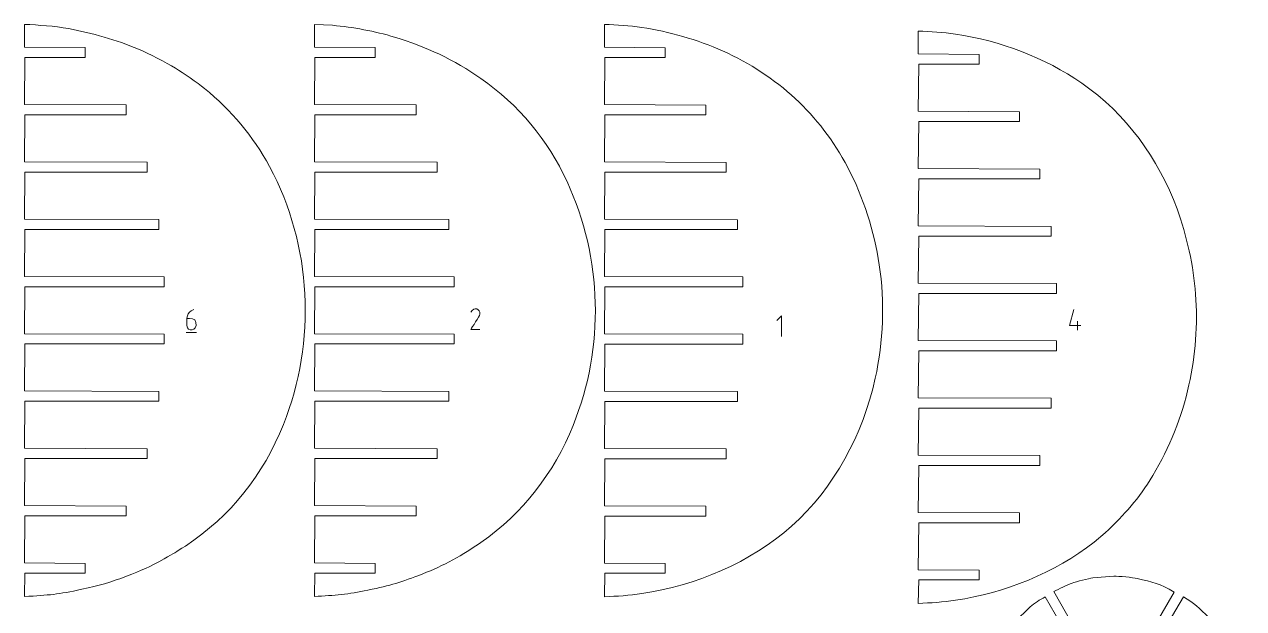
# Model space of a CAD drawing. Header units: centimetres. Extents: x -1026 to -862, y -519 to -458.
# Drawn here: x -905.13 to -861.94, y -478.75 to -458.03 of the extents above; entities that cross this region are included whole.
import ezdxf

# ---------------------------------------------------------------- set-up
doc = ezdxf.new("R2010")
doc.units = ezdxf.units.CM
doc.header["$MEASUREMENT"] = 0
doc.layers.add('Katman 1', color=7, linetype='Continuous')

msp = doc.modelspace()

# ---------------------------------------------------------------- linework, layer by layer
at = {"layer": 'Katman 1', "color": 5, "lineweight": 0}
for points, knots in [([(-905.13457, -458.02873), (-905.13457, -458.02873), (-905.13457, -458.83716), (-905.13457, -458.83716), (-905.13457, -458.83716), (-905.13457, -458.83716), (-902.98664, -458.85455), (-902.98664, -458.85455), (-902.98664, -458.85455), (-902.98664, -458.85455), (-902.98664, -459.20255), (-902.98664, -459.20255), (-902.98664, -459.20255), (-902.98664, -459.20255), (-905.11718, -459.20255), (-905.11718, -459.20255), (-905.11718, -459.20255), (-905.11718, -459.20255), (-905.13457, -460.86916), (-905.13457, -460.86916), (-905.13457, -460.86916), (-905.13457, -460.86916), (-901.52591, -460.88655), (-901.52591, -460.88655), (-901.52591, -460.88655), (-901.52591, -460.88655), (-901.52591, -461.23455), (-901.52591, -461.23455), (-901.52591, -461.23455), (-901.52591, -461.23455), (-905.11718, -461.23455), (-905.11718, -461.23455), (-905.11718, -461.23455), (-905.11718, -461.23455), (-905.13457, -462.90116), (-905.13457, -462.90116), (-905.13457, -462.90116), (-905.13457, -462.90116), (-900.78535, -462.91855), (-900.78535, -462.91855), (-900.78535, -462.91855), (-900.78535, -462.91855), (-900.78535, -463.26655), (-900.78535, -463.26655), (-900.78535, -463.26655), (-900.78535, -463.26655), (-905.11718, -463.26655), (-905.11718, -463.26655), (-905.11718, -463.26655), (-905.11718, -463.26655), (-905.13457, -464.93316), (-905.13457, -464.93316), (-905.13457, -464.93316), (-905.13457, -464.93316), (-900.3744, -464.95055), (-900.3744, -464.95055), (-900.3744, -464.95055), (-900.3744, -464.95055), (-900.3744, -465.29854), (-900.3744, -465.29854), (-900.3744, -465.29854), (-900.3744, -465.29854), (-905.11718, -465.29854), (-905.11718, -465.29854), (-905.11718, -465.29854), (-905.11718, -465.29854), (-905.13457, -466.96516), (-905.13457, -466.96516), (-905.13457, -466.96516), (-905.13457, -466.96516), (-900.1818, -466.98255), (-900.1818, -466.98255), (-900.1818, -466.98255), (-900.1818, -466.98255), (-900.1818, -467.33054), (-900.1818, -467.33054), (-900.1818, -467.33054), (-900.1818, -467.33054), (-905.11718, -467.33054), (-905.11718, -467.33054), (-905.11718, -467.33054), (-905.11718, -467.33054), (-905.13457, -468.99716), (-905.13457, -468.99716), (-905.13457, -468.99716), (-905.13457, -468.99716), (-900.18211, -469.01455), (-900.18211, -469.01455), (-900.18211, -469.01455), (-900.18211, -469.01455), (-900.18211, -469.36254), (-900.18211, -469.36254), (-900.18211, -469.36254), (-900.18211, -469.36254), (-905.11718, -469.36254), (-905.11718, -469.36254), (-905.11718, -469.36254), (-905.11718, -469.36254), (-905.13457, -471.02916), (-905.13457, -471.02916), (-905.13457, -471.02916), (-905.13457, -471.02916), (-900.37528, -471.04655), (-900.37528, -471.04655), (-900.37528, -471.04655), (-900.37528, -471.04655), (-900.37528, -471.39454), (-900.37528, -471.39454), (-900.37528, -471.39454), (-900.37528, -471.39454), (-905.11718, -471.39454), (-905.11718, -471.39454), (-905.11718, -471.39454), (-905.11718, -471.39454), (-905.13457, -473.06114), (-905.13457, -473.06114), (-905.13457, -473.06114), (-905.13457, -473.06114), (-900.78542, -473.07853), (-900.78542, -473.07853), (-900.78542, -473.07853), (-900.78542, -473.07853), (-900.78542, -473.42653), (-900.78542, -473.42653), (-900.78542, -473.42653), (-900.78542, -473.42653), (-905.11718, -473.42653), (-905.11718, -473.42653), (-905.11718, -473.42653), (-905.11718, -473.42653), (-905.13457, -475.09314), (-905.13457, -475.09314), (-905.13457, -475.09314), (-905.13457, -475.09314), (-901.52591, -475.11053), (-901.52591, -475.11053), (-901.52591, -475.11053), (-901.52591, -475.11053), (-901.52591, -475.45853), (-901.52591, -475.45853), (-901.52591, -475.45853), (-901.52591, -475.45853), (-905.11718, -475.45853), (-905.11718, -475.45853), (-905.11718, -475.45853), (-905.11718, -475.45853), (-905.13457, -477.12514), (-905.13457, -477.12514), (-905.13457, -477.12514), (-905.13457, -477.12514), (-902.98664, -477.14253), (-902.98664, -477.14253), (-902.98664, -477.14253), (-902.98664, -477.14253), (-902.98664, -477.49053), (-902.98664, -477.49053), (-902.98664, -477.49053), (-902.98664, -477.49053), (-905.11718, -477.49053), (-905.11718, -477.49053), (-905.11718, -477.49053), (-905.11718, -477.49053), (-905.13457, -478.31629), (-905.13457, -478.31629), (-905.13457, -478.31629), (-904.24634, -478.26837), (-903.94902, -478.24582), (-903.09348, -478.06136), (-903.09348, -478.06136), (-902.50852, -477.93524), (-902.07718, -477.81035), (-901.51743, -477.59643), (-901.51743, -477.59643), (-900.97964, -477.3909), (-900.70145, -477.26825), (-900.18404, -476.9819), (-900.18404, -476.9819), (-899.81142, -476.77568), (-899.78797, -476.76105), (-899.43202, -476.52614), (-899.43202, -476.52614), (-897.81893, -475.46158), (-896.67349, -474.00814), (-895.95449, -472.21194), (-895.95449, -472.21194), (-894.7782, -469.27333), (-894.94772, -465.8654), (-896.4481, -463.07263), (-896.4481, -463.07263), (-897.02976, -461.98994), (-897.80549, -461.07789), (-898.75435, -460.30182), (-898.75435, -460.30182), (-898.99817, -460.1024), (-899.51732, -459.74566), (-899.78238, -459.58433), (-899.78238, -459.58433), (-900.10898, -459.38555), (-900.73737, -459.05761), (-901.09358, -458.90941), (-901.09358, -458.90941), (-901.8923, -458.57711), (-902.72023, -458.33739), (-903.57074, -458.18032), (-903.57074, -458.18032), (-904.08623, -458.08512), (-904.61233, -458.0569), (-905.13457, -458.02873)], [0, 0, 0, 0, 0.01886792, 0.01886792, 0.01886792, 0.01886792, 0.03773585, 0.03773585, 0.03773585, 0.03773585, 0.05660377, 0.05660377, 0.05660377, 0.05660377, 0.0754717, 0.0754717, 0.0754717, 0.0754717, 0.09433962, 0.09433962, 0.09433962, 0.09433962, 0.11320755, 0.11320755, 0.11320755, 0.11320755, 0.13207547, 0.13207547, 0.13207547, 0.13207547, 0.1509434, 0.1509434, 0.1509434, 0.1509434, 0.16981132, 0.16981132, 0.16981132, 0.16981132, 0.18867925, 0.18867925, 0.18867925, 0.18867925, 0.20754717, 0.20754717, 0.20754717, 0.20754717, 0.22641509, 0.22641509, 0.22641509, 0.22641509, 0.24528302, 0.24528302, 0.24528302, 0.24528302, 0.26415094, 0.26415094, 0.26415094, 0.26415094, 0.28301887, 0.28301887, 0.28301887, 0.28301887, 0.30188679, 0.30188679, 0.30188679, 0.30188679, 0.32075472, 0.32075472, 0.32075472, 0.32075472, 0.33962264, 0.33962264, 0.33962264, 0.33962264, 0.35849057, 0.35849057, 0.35849057, 0.35849057, 0.37735849, 0.37735849, 0.37735849, 0.37735849, 0.39622642, 0.39622642, 0.39622642, 0.39622642, 0.41509434, 0.41509434, 0.41509434, 0.41509434, 0.43396226, 0.43396226, 0.43396226, 0.43396226, 0.45283019, 0.45283019, 0.45283019, 0.45283019, 0.47169811, 0.47169811, 0.47169811, 0.47169811, 0.49056604, 0.49056604, 0.49056604, 0.49056604, 0.50943396, 0.50943396, 0.50943396, 0.50943396, 0.52830189, 0.52830189, 0.52830189, 0.52830189, 0.54716981, 0.54716981, 0.54716981, 0.54716981, 0.56603774, 0.56603774, 0.56603774, 0.56603774, 0.58490566, 0.58490566, 0.58490566, 0.58490566, 0.60377358, 0.60377358, 0.60377358, 0.60377358, 0.62264151, 0.62264151, 0.62264151, 0.62264151, 0.64150943, 0.64150943, 0.64150943, 0.64150943, 0.66037736, 0.66037736, 0.66037736, 0.66037736, 0.67924528, 0.67924528, 0.67924528, 0.67924528, 0.69811321, 0.69811321, 0.69811321, 0.69811321, 0.71698113, 0.71698113, 0.71698113, 0.71698113, 0.73584906, 0.73584906, 0.73584906, 0.73584906, 0.75471698, 0.75471698, 0.75471698, 0.75471698, 0.77358491, 0.77358491, 0.77358491, 0.77358491, 0.79245283, 0.79245283, 0.79245283, 0.79245283, 0.81132075, 0.81132075, 0.81132075, 0.81132075, 0.83018868, 0.83018868, 0.83018868, 0.83018868, 0.8490566, 0.8490566, 0.8490566, 0.8490566, 0.86792453, 0.86792453, 0.86792453, 0.86792453, 0.88679245, 0.88679245, 0.88679245, 0.88679245, 0.90566038, 0.90566038, 0.90566038, 0.90566038, 0.9245283, 0.9245283, 0.9245283, 0.9245283, 0.94339623, 0.94339623, 0.94339623, 0.94339623, 0.96226415, 0.96226415, 0.96226415, 0.96226415, 1, 1, 1, 1]), ([(-894.85852, -458.02873), (-894.85852, -458.02873), (-894.85852, -458.83716), (-894.85852, -458.83716), (-894.85852, -458.83716), (-894.85852, -458.83716), (-892.71022, -458.85462), (-892.71022, -458.85462), (-892.71022, -458.85462), (-892.71022, -458.85462), (-892.71022, -459.20255), (-892.71022, -459.20255), (-892.71022, -459.20255), (-892.71022, -459.20255), (-894.84113, -459.20255), (-894.84113, -459.20255), (-894.84113, -459.20255), (-894.84113, -459.20255), (-894.85852, -460.86916), (-894.85852, -460.86916), (-894.85852, -460.86916), (-894.85852, -460.86916), (-891.24992, -460.88661), (-891.24992, -460.88661), (-891.24992, -460.88661), (-891.24992, -460.88661), (-891.24992, -461.23455), (-891.24992, -461.23455), (-891.24992, -461.23455), (-891.24992, -461.23455), (-894.84113, -461.23455), (-894.84113, -461.23455), (-894.84113, -461.23455), (-894.84113, -461.23455), (-894.85852, -462.90116), (-894.85852, -462.90116), (-894.85852, -462.90116), (-894.85852, -462.90116), (-890.50942, -462.91861), (-890.50942, -462.91861), (-890.50942, -462.91861), (-890.50942, -462.91861), (-890.50942, -463.26655), (-890.50942, -463.26655), (-890.50942, -463.26655), (-890.50942, -463.26655), (-894.84113, -463.26655), (-894.84113, -463.26655), (-894.84113, -463.26655), (-894.84113, -463.26655), (-894.85852, -464.93316), (-894.85852, -464.93316), (-894.85852, -464.93316), (-894.85852, -464.93316), (-890.09928, -464.95061), (-890.09928, -464.95061), (-890.09928, -464.95061), (-890.09928, -464.95061), (-890.09928, -465.29854), (-890.09928, -465.29854), (-890.09928, -465.29854), (-890.09928, -465.29854), (-894.84113, -465.29854), (-894.84113, -465.29854), (-894.84113, -465.29854), (-894.84113, -465.29854), (-894.85852, -466.96516), (-894.85852, -466.96516), (-894.85852, -466.96516), (-894.85852, -466.96516), (-889.90618, -466.98261), (-889.90618, -466.98261), (-889.90618, -466.98261), (-889.90618, -466.98261), (-889.90618, -467.33054), (-889.90618, -467.33054), (-889.90618, -467.33054), (-889.90618, -467.33054), (-894.84113, -467.33054), (-894.84113, -467.33054), (-894.84113, -467.33054), (-894.84113, -467.33054), (-894.85852, -468.99716), (-894.85852, -468.99716), (-894.85852, -468.99716), (-894.85852, -468.99716), (-889.90581, -469.01461), (-889.90581, -469.01461), (-889.90581, -469.01461), (-889.90581, -469.01461), (-889.90581, -469.36254), (-889.90581, -469.36254), (-889.90581, -469.36254), (-889.90581, -469.36254), (-894.84113, -469.36254), (-894.84113, -469.36254), (-894.84113, -469.36254), (-894.84113, -469.36254), (-894.85852, -471.02916), (-894.85852, -471.02916), (-894.85852, -471.02916), (-894.85852, -471.02916), (-890.09841, -471.04661), (-890.09841, -471.04661), (-890.09841, -471.04661), (-890.09841, -471.04661), (-890.09841, -471.39454), (-890.09841, -471.39454), (-890.09841, -471.39454), (-890.09841, -471.39454), (-894.84113, -471.39454), (-894.84113, -471.39454), (-894.84113, -471.39454), (-894.84113, -471.39454), (-894.85852, -473.06114), (-894.85852, -473.06114), (-894.85852, -473.06114), (-894.85852, -473.06114), (-890.50936, -473.0786), (-890.50936, -473.0786), (-890.50936, -473.0786), (-890.50936, -473.0786), (-890.50936, -473.42653), (-890.50936, -473.42653), (-890.50936, -473.42653), (-890.50936, -473.42653), (-894.84113, -473.42653), (-894.84113, -473.42653), (-894.84113, -473.42653), (-894.84113, -473.42653), (-894.85852, -475.09314), (-894.85852, -475.09314), (-894.85852, -475.09314), (-894.85852, -475.09314), (-891.24992, -475.1106), (-891.24992, -475.1106), (-891.24992, -475.1106), (-891.24992, -475.1106), (-891.24992, -475.45853), (-891.24992, -475.45853), (-891.24992, -475.45853), (-891.24992, -475.45853), (-894.84113, -475.45853), (-894.84113, -475.45853), (-894.84113, -475.45853), (-894.84113, -475.45853), (-894.85852, -477.12514), (-894.85852, -477.12514), (-894.85852, -477.12514), (-894.85852, -477.12514), (-892.71022, -477.14259), (-892.71022, -477.14259), (-892.71022, -477.14259), (-892.71022, -477.14259), (-892.71022, -477.49053), (-892.71022, -477.49053), (-892.71022, -477.49053), (-892.71022, -477.49053), (-894.84113, -477.49053), (-894.84113, -477.49053), (-894.84113, -477.49053), (-894.84113, -477.49053), (-894.85852, -478.31635), (-894.85852, -478.31635), (-894.85852, -478.31635), (-894.15417, -478.27853), (-893.64801, -478.24102), (-892.96509, -478.09377), (-892.96509, -478.09377), (-892.13036, -477.91379), (-891.81927, -477.81881), (-891.01692, -477.51203), (-891.01692, -477.51203), (-890.3089, -477.24132), (-889.58389, -476.83267), (-888.96055, -476.39823), (-888.96055, -476.39823), (-887.46258, -475.35422), (-886.37757, -473.94085), (-885.69508, -472.25102), (-885.69508, -472.25102), (-884.57124, -469.46842), (-884.65249, -466.32466), (-885.90956, -463.60089), (-885.90956, -463.60089), (-886.58903, -462.12863), (-887.62948, -460.87469), (-888.96055, -459.94691), (-888.96055, -459.94691), (-889.89437, -459.29601), (-890.9297, -458.80299), (-892.02077, -458.47944), (-892.02077, -458.47944), (-892.71151, -458.27461), (-893.49876, -458.12451), (-894.21795, -458.06313), (-894.21795, -458.06313), (-894.21795, -458.06313), (-894.85852, -458.02873), (-894.85852, -458.02873)], [0, 0, 0, 0, 0.01960784, 0.01960784, 0.01960784, 0.01960784, 0.03921569, 0.03921569, 0.03921569, 0.03921569, 0.05882353, 0.05882353, 0.05882353, 0.05882353, 0.07843137, 0.07843137, 0.07843137, 0.07843137, 0.09803922, 0.09803922, 0.09803922, 0.09803922, 0.11764706, 0.11764706, 0.11764706, 0.11764706, 0.1372549, 0.1372549, 0.1372549, 0.1372549, 0.15686275, 0.15686275, 0.15686275, 0.15686275, 0.17647059, 0.17647059, 0.17647059, 0.17647059, 0.19607843, 0.19607843, 0.19607843, 0.19607843, 0.21568627, 0.21568627, 0.21568627, 0.21568627, 0.23529412, 0.23529412, 0.23529412, 0.23529412, 0.25490196, 0.25490196, 0.25490196, 0.25490196, 0.2745098, 0.2745098, 0.2745098, 0.2745098, 0.29411765, 0.29411765, 0.29411765, 0.29411765, 0.31372549, 0.31372549, 0.31372549, 0.31372549, 0.33333333, 0.33333333, 0.33333333, 0.33333333, 0.35294118, 0.35294118, 0.35294118, 0.35294118, 0.37254902, 0.37254902, 0.37254902, 0.37254902, 0.39215686, 0.39215686, 0.39215686, 0.39215686, 0.41176471, 0.41176471, 0.41176471, 0.41176471, 0.43137255, 0.43137255, 0.43137255, 0.43137255, 0.45098039, 0.45098039, 0.45098039, 0.45098039, 0.47058824, 0.47058824, 0.47058824, 0.47058824, 0.49019608, 0.49019608, 0.49019608, 0.49019608, 0.50980392, 0.50980392, 0.50980392, 0.50980392, 0.52941176, 0.52941176, 0.52941176, 0.52941176, 0.54901961, 0.54901961, 0.54901961, 0.54901961, 0.56862745, 0.56862745, 0.56862745, 0.56862745, 0.58823529, 0.58823529, 0.58823529, 0.58823529, 0.60784314, 0.60784314, 0.60784314, 0.60784314, 0.62745098, 0.62745098, 0.62745098, 0.62745098, 0.64705882, 0.64705882, 0.64705882, 0.64705882, 0.66666667, 0.66666667, 0.66666667, 0.66666667, 0.68627451, 0.68627451, 0.68627451, 0.68627451, 0.70588235, 0.70588235, 0.70588235, 0.70588235, 0.7254902, 0.7254902, 0.7254902, 0.7254902, 0.74509804, 0.74509804, 0.74509804, 0.74509804, 0.76470588, 0.76470588, 0.76470588, 0.76470588, 0.78431373, 0.78431373, 0.78431373, 0.78431373, 0.80392157, 0.80392157, 0.80392157, 0.80392157, 0.82352941, 0.82352941, 0.82352941, 0.82352941, 0.84313725, 0.84313725, 0.84313725, 0.84313725, 0.8627451, 0.8627451, 0.8627451, 0.8627451, 0.88235294, 0.88235294, 0.88235294, 0.88235294, 0.90196078, 0.90196078, 0.90196078, 0.90196078, 0.92156863, 0.92156863, 0.92156863, 0.92156863, 0.94117647, 0.94117647, 0.94117647, 0.94117647, 0.96078431, 0.96078431, 0.96078431, 0.96078431, 1, 1, 1, 1]), ([(-884.58259, -458.02873), (-884.58259, -458.02873), (-884.58259, -458.84146), (-884.58259, -458.84146), (-884.58259, -458.84146), (-884.58259, -458.84146), (-882.4288, -458.85892), (-882.4288, -458.85892), (-882.4288, -458.85892), (-882.4288, -458.85892), (-882.4288, -459.20685), (-882.4288, -459.20685), (-882.4288, -459.20685), (-882.4288, -459.20685), (-884.5652, -459.20685), (-884.5652, -459.20685), (-884.5652, -459.20685), (-884.5652, -459.20685), (-884.58259, -460.87346), (-884.58259, -460.87346), (-884.58259, -460.87346), (-884.58259, -460.87346), (-880.9983, -460.89092), (-880.9983, -460.89092), (-880.9983, -460.89092), (-880.9983, -460.89092), (-880.9983, -461.23885), (-880.9983, -461.23885), (-880.9983, -461.23885), (-880.9983, -461.23885), (-884.5652, -461.23885), (-884.5652, -461.23885), (-884.5652, -461.23885), (-884.5652, -461.23885), (-884.58259, -462.90546), (-884.58259, -462.90546), (-884.58259, -462.90546), (-884.58259, -462.90546), (-880.2765, -462.92291), (-880.2765, -462.92291), (-880.2765, -462.92291), (-880.2765, -462.92291), (-880.2765, -463.27085), (-880.2765, -463.27085), (-880.2765, -463.27085), (-880.2765, -463.27085), (-884.5652, -463.27085), (-884.5652, -463.27085), (-884.5652, -463.27085), (-884.5652, -463.27085), (-884.58259, -464.93746), (-884.58259, -464.93746), (-884.58259, -464.93746), (-884.58259, -464.93746), (-879.86948, -464.95491), (-879.86948, -464.95491), (-879.86948, -464.95491), (-879.86948, -464.95491), (-879.86948, -465.30285), (-879.86948, -465.30285), (-879.86948, -465.30285), (-879.86948, -465.30285), (-884.5652, -465.30285), (-884.5652, -465.30285), (-884.5652, -465.30285), (-884.5652, -465.30285), (-884.58259, -466.96946), (-884.58259, -466.96946), (-884.58259, -466.96946), (-884.58259, -466.96946), (-879.68062, -466.98691), (-879.68062, -466.98691), (-879.68062, -466.98691), (-879.68062, -466.98691), (-879.68062, -467.33484), (-879.68062, -467.33484), (-879.68062, -467.33484), (-879.68062, -467.33484), (-884.5652, -467.33484), (-884.5652, -467.33484), (-884.5652, -467.33484), (-884.5652, -467.33484), (-884.58259, -469.00146), (-884.58259, -469.00146), (-884.58259, -469.00146), (-884.58259, -469.00146), (-879.68062, -469.01891), (-879.68062, -469.01891), (-879.68062, -469.01891), (-879.68062, -469.01891), (-879.68062, -469.36684), (-879.68062, -469.36684), (-879.68062, -469.36684), (-879.68062, -469.36684), (-884.5652, -469.36684), (-884.5652, -469.36684), (-884.5652, -469.36684), (-884.5652, -469.36684), (-884.58259, -471.03346), (-884.58259, -471.03346), (-884.58259, -471.03346), (-884.58259, -471.03346), (-879.86948, -471.05091), (-879.86948, -471.05091), (-879.86948, -471.05091), (-879.86948, -471.05091), (-879.86948, -471.39884), (-879.86948, -471.39884), (-879.86948, -471.39884), (-879.86948, -471.39884), (-884.5652, -471.39884), (-884.5652, -471.39884), (-884.5652, -471.39884), (-884.5652, -471.39884), (-884.58259, -473.06544), (-884.58259, -473.06544), (-884.58259, -473.06544), (-884.58259, -473.06544), (-880.2765, -473.0829), (-880.2765, -473.0829), (-880.2765, -473.0829), (-880.2765, -473.0829), (-880.2765, -473.43083), (-880.2765, -473.43083), (-880.2765, -473.43083), (-880.2765, -473.43083), (-884.5652, -473.43083), (-884.5652, -473.43083), (-884.5652, -473.43083), (-884.5652, -473.43083), (-884.58259, -475.09744), (-884.58259, -475.09744), (-884.58259, -475.09744), (-884.58259, -475.09744), (-880.9983, -475.1149), (-880.9983, -475.1149), (-880.9983, -475.1149), (-880.9983, -475.1149), (-880.9983, -475.46283), (-880.9983, -475.46283), (-880.9983, -475.46283), (-880.9983, -475.46283), (-884.5652, -475.46283), (-884.5652, -475.46283), (-884.5652, -475.46283), (-884.5652, -475.46283), (-884.58259, -477.12944), (-884.58259, -477.12944), (-884.58259, -477.12944), (-884.58259, -477.12944), (-882.4288, -477.14689), (-882.4288, -477.14689), (-882.4288, -477.14689), (-882.4288, -477.14689), (-882.4288, -477.49483), (-882.4288, -477.49483), (-882.4288, -477.49483), (-882.4288, -477.49483), (-884.5652, -477.49483), (-884.5652, -477.49483), (-884.5652, -477.49483), (-884.5652, -477.49483), (-884.58259, -478.32496), (-884.58259, -478.32496), (-884.58259, -478.32496), (-884.13578, -478.30736), (-883.70678, -478.2798), (-883.26217, -478.21388), (-883.26217, -478.21388), (-881.36196, -477.93213), (-879.39999, -477.11041), (-877.95716, -475.82267), (-877.95716, -475.82267), (-876.43327, -474.46258), (-875.42765, -472.56273), (-874.99082, -470.57931), (-874.99082, -470.57931), (-874.70247, -469.27003), (-874.64975, -467.88106), (-874.84684, -466.55477), (-874.84684, -466.55477), (-875.02254, -465.37241), (-875.40972, -464.15977), (-875.96754, -463.10131), (-875.96754, -463.10131), (-876.96315, -461.21216), (-878.45472, -459.84677), (-880.39992, -458.97167), (-880.39992, -458.97167), (-881.28913, -458.57163), (-882.29834, -458.28271), (-883.26217, -458.1398), (-883.26217, -458.1398), (-883.7054, -458.07408), (-884.13684, -458.04634), (-884.58259, -458.02873)], [0, 0, 0, 0, 0.02, 0.02, 0.02, 0.02, 0.04, 0.04, 0.04, 0.04, 0.06, 0.06, 0.06, 0.06, 0.08, 0.08, 0.08, 0.08, 0.1, 0.1, 0.1, 0.1, 0.12, 0.12, 0.12, 0.12, 0.14, 0.14, 0.14, 0.14, 0.16, 0.16, 0.16, 0.16, 0.18, 0.18, 0.18, 0.18, 0.2, 0.2, 0.2, 0.2, 0.22, 0.22, 0.22, 0.22, 0.24, 0.24, 0.24, 0.24, 0.26, 0.26, 0.26, 0.26, 0.28, 0.28, 0.28, 0.28, 0.3, 0.3, 0.3, 0.3, 0.32, 0.32, 0.32, 0.32, 0.34, 0.34, 0.34, 0.34, 0.36, 0.36, 0.36, 0.36, 0.38, 0.38, 0.38, 0.38, 0.4, 0.4, 0.4, 0.4, 0.42, 0.42, 0.42, 0.42, 0.44, 0.44, 0.44, 0.44, 0.46, 0.46, 0.46, 0.46, 0.48, 0.48, 0.48, 0.48, 0.5, 0.5, 0.5, 0.5, 0.52, 0.52, 0.52, 0.52, 0.54, 0.54, 0.54, 0.54, 0.56, 0.56, 0.56, 0.56, 0.58, 0.58, 0.58, 0.58, 0.6, 0.6, 0.6, 0.6, 0.62, 0.62, 0.62, 0.62, 0.64, 0.64, 0.64, 0.64, 0.66, 0.66, 0.66, 0.66, 0.68, 0.68, 0.68, 0.68, 0.7, 0.7, 0.7, 0.7, 0.72, 0.72, 0.72, 0.72, 0.74, 0.74, 0.74, 0.74, 0.76, 0.76, 0.76, 0.76, 0.78, 0.78, 0.78, 0.78, 0.8, 0.8, 0.8, 0.8, 0.82, 0.82, 0.82, 0.82, 0.84, 0.84, 0.84, 0.84, 0.86, 0.86, 0.86, 0.86, 0.88, 0.88, 0.88, 0.88, 0.9, 0.9, 0.9, 0.9, 0.92, 0.92, 0.92, 0.92, 0.94, 0.94, 0.94, 0.94, 0.96, 0.96, 0.96, 0.96, 1, 1, 1, 1]), ([(-866.84192, -476.0592), (-866.13588, -475.38954), (-865.66709, -474.86864), (-865.1571, -474.02614), (-865.1571, -474.02614), (-864.55949, -473.03888), (-864.12372, -471.94259), (-863.87557, -470.81584), (-863.87557, -470.81584), (-863.64754, -469.78044), (-863.561, -468.65352), (-863.64121, -467.59624), (-863.64121, -467.59624), (-863.716, -466.61047), (-863.95328, -465.50018), (-864.2988, -464.57299), (-864.2988, -464.57299), (-864.964, -462.78793), (-866.10006, -461.2011), (-867.67466, -460.11288), (-867.67466, -460.11288), (-868.98428, -459.20779), (-870.57594, -458.60923), (-872.14693, -458.37633), (-872.14693, -458.37633), (-872.59144, -458.31043), (-873.02096, -458.28285), (-873.46773, -458.26526), (-873.46773, -458.26526), (-873.46773, -458.26526), (-873.46773, -459.07799), (-873.46773, -459.07799), (-873.46773, -459.07799), (-873.46773, -459.07799), (-871.31356, -459.09538), (-871.31356, -459.09538), (-871.31356, -459.09538), (-871.31356, -459.09538), (-871.31356, -459.44338), (-871.31356, -459.44338), (-871.31356, -459.44338), (-871.31356, -459.44338), (-873.45028, -459.44338), (-873.45028, -459.44338), (-873.45028, -459.44338), (-873.45028, -459.44338), (-873.46773, -461.10999), (-873.46773, -461.10999), (-873.46773, -461.10999), (-873.46773, -461.10999), (-869.88306, -461.12738), (-869.88306, -461.12738), (-869.88306, -461.12738), (-869.88306, -461.12738), (-869.88306, -461.47538), (-869.88306, -461.47538), (-869.88306, -461.47538), (-869.88306, -461.47538), (-873.45028, -461.47538), (-873.45028, -461.47538), (-873.45028, -461.47538), (-873.45028, -461.47538), (-873.46773, -463.14199), (-873.46773, -463.14199), (-873.46773, -463.14199), (-873.46773, -463.14199), (-869.16126, -463.15938), (-869.16126, -463.15938), (-869.16126, -463.15938), (-869.16126, -463.15938), (-869.16126, -463.50738), (-869.16126, -463.50738), (-869.16126, -463.50738), (-869.16126, -463.50738), (-873.45028, -463.50738), (-873.45028, -463.50738), (-873.45028, -463.50738), (-873.45028, -463.50738), (-873.46773, -465.17399), (-873.46773, -465.17399), (-873.46773, -465.17399), (-873.46773, -465.17399), (-868.75424, -465.19138), (-868.75424, -465.19138), (-868.75424, -465.19138), (-868.75424, -465.19138), (-868.75424, -465.53937), (-868.75424, -465.53937), (-868.75424, -465.53937), (-868.75424, -465.53937), (-873.45028, -465.53937), (-873.45028, -465.53937), (-873.45028, -465.53937), (-873.45028, -465.53937), (-873.46773, -467.20599), (-873.46773, -467.20599), (-873.46773, -467.20599), (-873.46773, -467.20599), (-868.56538, -467.22338), (-868.56538, -467.22338), (-868.56538, -467.22338), (-868.56538, -467.22338), (-868.56538, -467.57137), (-868.56538, -467.57137), (-868.56538, -467.57137), (-868.56538, -467.57137), (-873.45028, -467.57137), (-873.45028, -467.57137), (-873.45028, -467.57137), (-873.45028, -467.57137), (-873.46773, -469.23799), (-873.46773, -469.23799), (-873.46773, -469.23799), (-873.46773, -469.23799), (-868.56538, -469.25538), (-868.56538, -469.25538), (-868.56538, -469.25538), (-868.56538, -469.25538), (-868.56538, -469.60337), (-868.56538, -469.60337), (-868.56538, -469.60337), (-868.56538, -469.60337), (-873.45028, -469.60337), (-873.45028, -469.60337), (-873.45028, -469.60337), (-873.45028, -469.60337), (-873.46773, -471.26999), (-873.46773, -471.26999), (-873.46773, -471.26999), (-873.46773, -471.26999), (-868.75424, -471.28738), (-868.75424, -471.28738), (-868.75424, -471.28738), (-868.75424, -471.28738), (-868.75424, -471.63537), (-868.75424, -471.63537), (-868.75424, -471.63537), (-868.75424, -471.63537), (-873.45028, -471.63537), (-873.45028, -471.63537), (-873.45028, -471.63537), (-873.45028, -471.63537), (-873.46773, -473.30197), (-873.46773, -473.30197), (-873.46773, -473.30197), (-873.46773, -473.30197), (-869.16126, -473.31936), (-869.16126, -473.31936), (-869.16126, -473.31936), (-869.16126, -473.31936), (-869.16126, -473.66736), (-869.16126, -473.66736), (-869.16126, -473.66736), (-869.16126, -473.66736), (-873.45028, -473.66736), (-873.45028, -473.66736), (-873.45028, -473.66736), (-873.45028, -473.66736), (-873.46773, -475.33397), (-873.46773, -475.33397), (-873.46773, -475.33397), (-873.46773, -475.33397), (-869.88306, -475.35136), (-869.88306, -475.35136), (-869.88306, -475.35136), (-869.88306, -475.35136), (-869.88306, -475.69936), (-869.88306, -475.69936), (-869.88306, -475.69936), (-869.88306, -475.69936), (-873.45028, -475.69936), (-873.45028, -475.69936), (-873.45028, -475.69936), (-873.45028, -475.69936), (-873.46773, -477.36597), (-873.46773, -477.36597), (-873.46773, -477.36597), (-873.46773, -477.36597), (-871.31356, -477.38336), (-871.31356, -477.38336), (-871.31356, -477.38336), (-871.31356, -477.38336), (-871.31356, -477.73136), (-871.31356, -477.73136), (-871.31356, -477.73136), (-871.31356, -477.73136), (-873.45028, -477.73136), (-873.45028, -477.73136), (-873.45028, -477.73136), (-873.45028, -477.73136), (-873.46773, -478.56148), (-873.46773, -478.56148), (-873.46773, -478.56148), (-873.02096, -478.54389), (-872.59144, -478.51631), (-872.14693, -478.45041), (-872.14693, -478.45041), (-870.4093, -478.1928), (-868.62611, -477.48448), (-867.23959, -476.39304), (-867.23959, -476.39304), (-867.23959, -476.39304), (-866.84192, -476.0592), (-866.84192, -476.0592)], [0, 0, 0, 0, 0.01923077, 0.01923077, 0.01923077, 0.01923077, 0.03846154, 0.03846154, 0.03846154, 0.03846154, 0.05769231, 0.05769231, 0.05769231, 0.05769231, 0.07692308, 0.07692308, 0.07692308, 0.07692308, 0.09615385, 0.09615385, 0.09615385, 0.09615385, 0.11538462, 0.11538462, 0.11538462, 0.11538462, 0.13461538, 0.13461538, 0.13461538, 0.13461538, 0.15384615, 0.15384615, 0.15384615, 0.15384615, 0.17307692, 0.17307692, 0.17307692, 0.17307692, 0.19230769, 0.19230769, 0.19230769, 0.19230769, 0.21153846, 0.21153846, 0.21153846, 0.21153846, 0.23076923, 0.23076923, 0.23076923, 0.23076923, 0.25, 0.25, 0.25, 0.25, 0.26923077, 0.26923077, 0.26923077, 0.26923077, 0.28846154, 0.28846154, 0.28846154, 0.28846154, 0.30769231, 0.30769231, 0.30769231, 0.30769231, 0.32692308, 0.32692308, 0.32692308, 0.32692308, 0.34615385, 0.34615385, 0.34615385, 0.34615385, 0.36538462, 0.36538462, 0.36538462, 0.36538462, 0.38461538, 0.38461538, 0.38461538, 0.38461538, 0.40384615, 0.40384615, 0.40384615, 0.40384615, 0.42307692, 0.42307692, 0.42307692, 0.42307692, 0.44230769, 0.44230769, 0.44230769, 0.44230769, 0.46153846, 0.46153846, 0.46153846, 0.46153846, 0.48076923, 0.48076923, 0.48076923, 0.48076923, 0.5, 0.5, 0.5, 0.5, 0.51923077, 0.51923077, 0.51923077, 0.51923077, 0.53846154, 0.53846154, 0.53846154, 0.53846154, 0.55769231, 0.55769231, 0.55769231, 0.55769231, 0.57692308, 0.57692308, 0.57692308, 0.57692308, 0.59615385, 0.59615385, 0.59615385, 0.59615385, 0.61538462, 0.61538462, 0.61538462, 0.61538462, 0.63461538, 0.63461538, 0.63461538, 0.63461538, 0.65384615, 0.65384615, 0.65384615, 0.65384615, 0.67307692, 0.67307692, 0.67307692, 0.67307692, 0.69230769, 0.69230769, 0.69230769, 0.69230769, 0.71153846, 0.71153846, 0.71153846, 0.71153846, 0.73076923, 0.73076923, 0.73076923, 0.73076923, 0.75, 0.75, 0.75, 0.75, 0.76923077, 0.76923077, 0.76923077, 0.76923077, 0.78846154, 0.78846154, 0.78846154, 0.78846154, 0.80769231, 0.80769231, 0.80769231, 0.80769231, 0.82692308, 0.82692308, 0.82692308, 0.82692308, 0.84615385, 0.84615385, 0.84615385, 0.84615385, 0.86538462, 0.86538462, 0.86538462, 0.86538462, 0.88461538, 0.88461538, 0.88461538, 0.88461538, 0.90384615, 0.90384615, 0.90384615, 0.90384615, 0.92307692, 0.92307692, 0.92307692, 0.92307692, 0.94230769, 0.94230769, 0.94230769, 0.94230769, 0.96153846, 0.96153846, 0.96153846, 0.96153846, 1, 1, 1, 1]), ([(-867.35277, -486.7358), (-867.22989, -486.76417), (-866.68007, -486.81412), (-866.53374, -486.81393), (-866.53374, -486.81393), (-866.53374, -486.81393), (-865.79075, -486.75321), (-865.79075, -486.75321), (-865.79075, -486.75321), (-865.62969, -486.72797), (-865.20313, -486.62071), (-865.04777, -486.56453), (-865.04777, -486.56453), (-864.88348, -486.50513), (-864.5748, -486.35097), (-864.40513, -486.27464), (-864.40513, -486.27464), (-864.40513, -486.27464), (-865.45977, -484.41264), (-865.45977, -484.41264), (-865.45977, -484.41264), (-865.45977, -484.41264), (-865.15871, -484.23865), (-865.15871, -484.23865), (-865.15871, -484.23865), (-865.15871, -484.23865), (-864.09721, -486.07709), (-864.09721, -486.07709), (-864.09721, -486.07709), (-863.90653, -485.97099), (-863.72647, -485.87015), (-863.56117, -485.72489), (-863.56117, -485.72489), (-863.56117, -485.72489), (-863.0139, -485.17766), (-863.0139, -485.17766), (-863.0139, -485.17766), (-862.87026, -485.0142), (-862.60701, -484.61582), (-862.50964, -484.43451), (-862.50964, -484.43451), (-862.50964, -484.43451), (-862.17367, -483.69085), (-862.17367, -483.69085), (-862.17367, -483.69085), (-862.11, -483.51534), (-861.99239, -483.03264), (-861.97733, -482.84643), (-861.97733, -482.84643), (-861.97733, -482.84643), (-861.94055, -482.39589), (-861.94055, -482.39589), (-861.94055, -482.39589), (-861.94055, -482.39589), (-864.07851, -482.37851), (-864.07851, -482.37851), (-864.07851, -482.37851), (-864.07851, -482.37851), (-864.07851, -482.03052), (-864.07851, -482.03052), (-864.07851, -482.03052), (-864.07851, -482.03052), (-861.95738, -482.03052), (-861.95738, -482.03052), (-861.95738, -482.03052), (-861.99171, -481.33405), (-861.97357, -481.44977), (-862.1531, -480.79307), (-862.1531, -480.79307), (-862.19632, -480.63496), (-862.42237, -480.13707), (-862.50964, -479.97447), (-862.50964, -479.97447), (-862.62154, -479.76599), (-862.85367, -479.41368), (-863.0139, -479.23148), (-863.0139, -479.23148), (-863.2077, -479.01111), (-863.56318, -478.66448), (-863.81298, -478.49018), (-863.81298, -478.49018), (-863.81298, -478.49018), (-864.07228, -478.324), (-864.07228, -478.324), (-864.07228, -478.324), (-864.07228, -478.324), (-865.15871, -480.17007), (-865.15871, -480.17007), (-865.15871, -480.17007), (-865.15871, -480.17007), (-865.45977, -479.99604), (-865.45977, -479.99604), (-865.45977, -479.99604), (-865.45977, -479.99604), (-864.39827, -478.15739), (-864.39827, -478.15739), (-864.39827, -478.15739), (-864.9282, -477.8588), (-865.14723, -477.80625), (-865.71533, -477.67333), (-865.71533, -477.67333), (-865.838, -477.64463), (-866.38668, -477.59506), (-866.53374, -477.59522), (-866.53374, -477.59522), (-866.53374, -477.59522), (-867.27735, -477.65593), (-867.27735, -477.65593), (-867.27735, -477.65593), (-867.43844, -477.68116), (-867.86494, -477.78842), (-868.02034, -477.84461), (-868.02034, -477.84461), (-868.18468, -477.90404), (-868.49325, -478.05811), (-868.66298, -478.13445), (-868.66298, -478.13445), (-868.66298, -478.13445), (-867.60771, -479.99641), (-867.60771, -479.99641), (-867.60771, -479.99641), (-867.60771, -479.99641), (-867.90939, -480.17038), (-867.90939, -480.17038), (-867.90939, -480.17038), (-867.90939, -480.17038), (-868.97089, -478.33204), (-868.97089, -478.33204), (-868.97089, -478.33204), (-869.15917, -478.43702), (-869.34388, -478.54115), (-869.50694, -478.68428), (-869.50694, -478.68428), (-869.50694, -478.68428), (-870.05421, -479.23148), (-870.05421, -479.23148), (-870.05421, -479.23148), (-870.19616, -479.39325), (-870.46232, -479.79564), (-870.55847, -479.97447), (-870.55847, -479.97447), (-870.60189, -480.05523), (-870.85145, -480.60119), (-870.89381, -480.71821), (-870.89381, -480.71821), (-870.95971, -480.90025), (-871.07521, -481.37008), (-871.09078, -481.56257), (-871.09078, -481.56257), (-871.09078, -481.56257), (-871.12756, -482.01311), (-871.12756, -482.01311), (-871.12756, -482.01311), (-871.12756, -482.01311), (-868.98959, -482.03052), (-868.98959, -482.03052), (-868.98959, -482.03052), (-868.98959, -482.03052), (-868.98959, -482.37851), (-868.98959, -482.37851), (-868.98959, -482.37851), (-868.98959, -482.37851), (-871.11073, -482.37851), (-871.11073, -482.37851), (-871.11073, -482.37851), (-871.07704, -483.06205), (-871.0945, -482.96915), (-870.91501, -483.61595), (-870.91501, -483.61595), (-870.87242, -483.76942), (-870.64348, -484.27579), (-870.55847, -484.43451), (-870.55847, -484.43451), (-870.44794, -484.64088), (-870.21285, -484.99684), (-870.05421, -485.17766), (-870.05421, -485.17766), (-869.86665, -485.39145), (-869.49856, -485.74867), (-869.2545, -485.91894), (-869.2545, -485.91894), (-869.2545, -485.91894), (-868.9952, -486.08512), (-868.9952, -486.08512), (-868.9952, -486.08512), (-868.9952, -486.08512), (-867.90939, -484.23899), (-867.90939, -484.23899), (-867.90939, -484.23899), (-867.90939, -484.23899), (-867.60833, -484.41298), (-867.60833, -484.41298), (-867.60833, -484.41298), (-867.60833, -484.41298), (-868.66983, -486.25166), (-868.66983, -486.25166), (-868.66983, -486.25166), (-868.13165, -486.55501), (-867.92716, -486.59951), (-867.35277, -486.7358)], [0, 0, 0, 0, 0.01960784, 0.01960784, 0.01960784, 0.01960784, 0.03921569, 0.03921569, 0.03921569, 0.03921569, 0.05882353, 0.05882353, 0.05882353, 0.05882353, 0.07843137, 0.07843137, 0.07843137, 0.07843137, 0.09803922, 0.09803922, 0.09803922, 0.09803922, 0.11764706, 0.11764706, 0.11764706, 0.11764706, 0.1372549, 0.1372549, 0.1372549, 0.1372549, 0.15686275, 0.15686275, 0.15686275, 0.15686275, 0.17647059, 0.17647059, 0.17647059, 0.17647059, 0.19607843, 0.19607843, 0.19607843, 0.19607843, 0.21568627, 0.21568627, 0.21568627, 0.21568627, 0.23529412, 0.23529412, 0.23529412, 0.23529412, 0.25490196, 0.25490196, 0.25490196, 0.25490196, 0.2745098, 0.2745098, 0.2745098, 0.2745098, 0.29411765, 0.29411765, 0.29411765, 0.29411765, 0.31372549, 0.31372549, 0.31372549, 0.31372549, 0.33333333, 0.33333333, 0.33333333, 0.33333333, 0.35294118, 0.35294118, 0.35294118, 0.35294118, 0.37254902, 0.37254902, 0.37254902, 0.37254902, 0.39215686, 0.39215686, 0.39215686, 0.39215686, 0.41176471, 0.41176471, 0.41176471, 0.41176471, 0.43137255, 0.43137255, 0.43137255, 0.43137255, 0.45098039, 0.45098039, 0.45098039, 0.45098039, 0.47058824, 0.47058824, 0.47058824, 0.47058824, 0.49019608, 0.49019608, 0.49019608, 0.49019608, 0.50980392, 0.50980392, 0.50980392, 0.50980392, 0.52941176, 0.52941176, 0.52941176, 0.52941176, 0.54901961, 0.54901961, 0.54901961, 0.54901961, 0.56862745, 0.56862745, 0.56862745, 0.56862745, 0.58823529, 0.58823529, 0.58823529, 0.58823529, 0.60784314, 0.60784314, 0.60784314, 0.60784314, 0.62745098, 0.62745098, 0.62745098, 0.62745098, 0.64705882, 0.64705882, 0.64705882, 0.64705882, 0.66666667, 0.66666667, 0.66666667, 0.66666667, 0.68627451, 0.68627451, 0.68627451, 0.68627451, 0.70588235, 0.70588235, 0.70588235, 0.70588235, 0.7254902, 0.7254902, 0.7254902, 0.7254902, 0.74509804, 0.74509804, 0.74509804, 0.74509804, 0.76470588, 0.76470588, 0.76470588, 0.76470588, 0.78431373, 0.78431373, 0.78431373, 0.78431373, 0.80392157, 0.80392157, 0.80392157, 0.80392157, 0.82352941, 0.82352941, 0.82352941, 0.82352941, 0.84313725, 0.84313725, 0.84313725, 0.84313725, 0.8627451, 0.8627451, 0.8627451, 0.8627451, 0.88235294, 0.88235294, 0.88235294, 0.88235294, 0.90196078, 0.90196078, 0.90196078, 0.90196078, 0.92156863, 0.92156863, 0.92156863, 0.92156863, 0.94117647, 0.94117647, 0.94117647, 0.94117647, 0.96078431, 0.96078431, 0.96078431, 0.96078431, 1, 1, 1, 1])]:
    msp.add_open_spline(points, degree=3, knots=knots, dxfattribs=at)
at = {"layer": 'Katman 1', "color": 1, "lineweight": 0}
for points, knots in [([(-899.13435, -468.13928), (-899.3989, -468.23834), (-899.38916, -468.45741), (-899.378, -468.70731), (-899.378, -468.70731), (-899.36713, -468.95079), (-898.99717, -468.92364), (-899.05619, -468.59735), (-899.05619, -468.59735), (-899.08452, -468.44073), (-899.26029, -468.46459), (-899.378, -468.46459)], [0, 0, 0, 0, 0.25, 0.25, 0.25, 0.25, 0.5, 0.5, 0.5, 0.5, 1, 1, 1, 1]), ([(-888.99516, -468.84399), (-888.99516, -468.84399), (-889.31953, -468.84399), (-889.31953, -468.84399), (-889.31953, -468.84399), (-889.27951, -468.77956), (-889.01159, -468.38711), (-888.99728, -468.30289), (-888.99728, -468.30289), (-888.96691, -468.12423), (-889.20689, -468.02074), (-889.3191, -468.23564)], [0, 0, 0, 0, 0.25, 0.25, 0.25, 0.25, 0.5, 0.5, 0.5, 0.5, 1, 1, 1, 1]), ([(-867.70908, -468.71256), (-867.70908, -468.71256), (-868.11486, -468.71256), (-868.11486, -468.71256), (-868.11486, -468.71256), (-868.11486, -468.71256), (-867.9528, -468.14429), (-867.9528, -468.14429)], [0, 0, 0, 0, 0.33333333, 0.33333333, 0.33333333, 0.33333333, 1, 1, 1, 1]), ([(-878.30998, -469.0924), (-878.30998, -469.0924), (-878.30998, -468.36166), (-878.30998, -468.36166), (-878.30998, -468.36166), (-878.30998, -468.36166), (-878.47236, -468.52415), (-878.47236, -468.52415)], [0, 0, 0, 0, 0.33333333, 0.33333333, 0.33333333, 0.33333333, 1, 1, 1, 1])]:
    msp.add_open_spline(points, degree=3, knots=knots, dxfattribs=at)
for points in [[(-867.83063, -468.875), (-867.83063, -468.875), (-867.83063, -468.55044), (-867.83063, -468.55044)], [(-899.39832, -468.96099), (-899.39832, -468.96099), (-899.03313, -468.96099), (-899.03313, -468.96099)]]:
    msp.add_open_spline(points, degree=3, dxfattribs=at)

doc.saveas('drawing.dxf')
